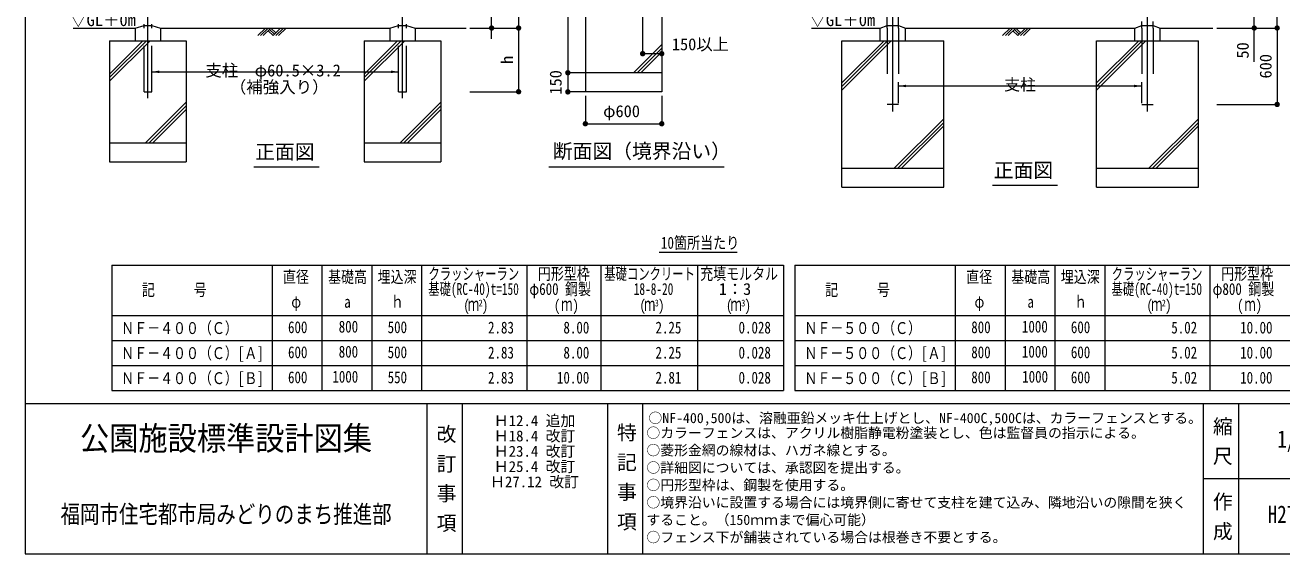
# Model space of a CAD drawing. Units: millimetres on the paper, scale 1:60. Extents: x 12 to 3365, y 11 to 3118.
# Drawn here: x 11.7 to 176.2, y 11 to 80.2 of the extents above; entities that cross this region are included whole.
import ezdxf
from ezdxf.enums import TextEntityAlignment as Align

# ---------------------------------------------------------------- set-up
doc = ezdxf.new("R2010")
doc.units = ezdxf.units.MM
doc.linetypes.add('DASHED_SPACED', pattern=[12, 6, -6])
doc.linetypes.add('USER1', pattern=[200, 125, -25, 25, -25])
for name, color, linetype, lineweight in [('0_2', 7, 'Continuous', 13), ('_0-0_', 7, 'Continuous', 13), ('ハッチ', 4, 'Continuous', 13), ('寸法', 1, 'Continuous', 13), ('本体', 7, 'Continuous', 13)]:
    doc.layers.add(name, color=color, linetype=linetype, lineweight=lineweight)
doc.styles.add('@ＭＳ ゴシック', font='')
doc.styles.add('ＭＳ ゴシック', font='')
doc.styles.get('@ＭＳ ゴシック').set_extended_font_data('@MS Gothic')
doc.styles.get('ＭＳ ゴシック').set_extended_font_data('MS Gothic')

# ---------------------------------------------------------------- blocks, each defined once
blk = doc.blocks.new('filled_dot')
at = {"color": 0, "linetype": 'Continuous', "lineweight": -2, "const_width": 1.25}
blk.add_lwpolyline([(-0.625, 0, 1), (0.625, 0, 1)], format="xyb", close=True, dxfattribs=at)
blk = doc.blocks.new('filled_arrow')
at = {"color": 0, "linetype": 'Continuous', "lineweight": -2}
blk.add_solid([(7.5, 1.25), (0, 0), (7.5, -1.25)], dxfattribs=at)

msp = doc.modelspace()

# ---------------------------------------------------------------- linework, layer by layer
at = {"layer": '0_2', "lineweight": 18}
msp.add_line((106.753, 23.947), (106.753, 24.233), dxfattribs=at)
at = {"layer": '0_2'}
msp.add_line((263.093, 20.872), (165.898, 20.872), dxfattribs=at)
at = {"layer": '_0-0_', "color": 6}
for p, q in [((11.664, 192.225), (11.664, 11.043)), ((11.664, 30.701), (285.477, 30.701)), ((11.664, 11.043), (285.477, 11.043))]:
    msp.add_line(p, q, dxfattribs=at)
at = {"layer": '_0-0_'}
for p, q in [((64.27, 30.701), (64.27, 11.043)), ((68.866, 30.701), (68.866, 11.043)), ((87.882, 30.701), (87.882, 11.043)), ((92.479, 30.701), (92.479, 11.043)), ((165.898, 30.701), (165.898, 11.043)), ((170.495, 30.701), (170.495, 11.043))]:
    msp.add_line(p, q, dxfattribs=at)
at = {"layer": 'ハッチ', "linetype": 'USER1'}
for p, q in [((125.249, 68.907), (125.249, 164.074)), ((158.582, 68.907), (158.582, 164.074)), ((27.73, 70.657), (27.73, 147.324)), ((61.064, 70.657), (61.064, 147.324)), ((92.502, 90.885), (92.502, 79.802))]:
    msp.add_line(p, q, dxfattribs=at)
at = {"layer": 'ハッチ'}
for p, q in [((42.113, 78.824), (43.113, 79.824)), ((42.467, 78.824), (43.467, 79.824)), ((42.82, 78.824), (43.82, 79.824)), ((44.113, 78.824), (43.467, 79.47)), ((44.29, 79.001), (43.643, 79.647)), ((44.467, 79.178), (43.82, 79.824)), ((44.113, 78.824), (45.113, 79.824)), ((44.467, 78.824), (45.467, 79.824)), ((44.82, 78.824), (45.82, 79.824)), ((139.631, 78.824), (140.631, 79.824)), ((139.985, 78.824), (140.985, 79.824)), ((140.339, 78.824), (141.339, 79.824)), ((141.631, 78.824), (140.985, 79.47)), ((141.808, 79.001), (141.162, 79.647)), ((141.985, 79.178), (141.339, 79.824)), ((141.631, 78.824), (142.631, 79.824)), ((141.985, 78.824), (142.985, 79.824)), ((142.339, 78.824), (143.339, 79.824)), ((28.029, 78.157), (22.73, 72.858)), ((27.558, 78.157), (22.73, 73.33)), ((27.087, 78.157), (22.73, 73.801)), ((60.42, 78.157), (56.064, 73.801)), ((60.891, 78.157), (56.064, 73.33)), ((61.363, 78.157), (56.064, 72.858)), ((91.309, 73.969), (95.002, 77.662)), ((125.047, 78.157), (118.582, 71.693)), ((124.575, 78.157), (118.582, 72.164)), ((124.104, 78.157), (118.582, 72.636)), ((157.909, 78.157), (151.915, 72.164)), ((158.38, 78.157), (151.915, 71.693)), ((157.437, 78.157), (151.915, 72.636)), ((91.781, 73.969), (95.002, 77.191)), ((92.252, 73.969), (95.002, 76.719)), ((27.431, 64.824), (32.73, 70.123)), ((27.903, 64.824), (32.73, 69.652)), ((28.374, 64.824), (32.73, 69.18)), ((60.765, 64.824), (66.064, 70.123)), ((61.236, 64.824), (66.064, 69.652)), ((61.707, 64.824), (66.064, 69.18)), ((125.451, 61.491), (131.915, 67.955)), ((125.922, 61.491), (131.915, 67.484)), ((158.784, 61.491), (165.249, 67.955)), ((159.256, 61.491), (165.249, 67.484)), ((126.394, 61.491), (131.915, 67.012)), ((159.727, 61.491), (165.249, 67.012))]:
    msp.add_line(p, q, dxfattribs=at)
at = {"layer": '寸法'}
for p, q in [((175.568, 79.824), (175.568, 162.991)), ((76.263, 146.491), (76.263, 79.824)), ((82.708, 87.302), (82.708, 73.969)), ((72.729, 78.424), (72.729, 82.057)), ((172.566, 75.413), (172.566, 82.057)), ((69.897, 79.824), (76.263, 79.824)), ((69.897, 79.824), (72.729, 79.824)), ((69.897, 79.824), (76.263, 79.824)), ((76.263, 79.824), (76.263, 71.491)), ((92.502, 79.802), (92.502, 76.469)), ((95.002, 79.802), (95.002, 76.469)), ((167.654, 79.824), (172.566, 79.824)), ((167.654, 79.824), (175.568, 79.824)), ((167.654, 79.824), (175.568, 79.824)), ((175.568, 79.824), (175.568, 69.824)), ((92.502, 76.469), (95.002, 76.469)), ((85.002, 73.969), (82.708, 73.969)), ((82.708, 73.969), (82.708, 71.469)), ((85.002, 73.969), (82.708, 73.969)), ((69.897, 71.491), (76.263, 71.491)), ((85.002, 71.469), (82.708, 71.469)), ((85.002, 70.969), (85.002, 67.302)), ((95.002, 70.969), (95.002, 67.302)), ((167.654, 69.824), (175.568, 69.824)), ((85.002, 67.302), (95.002, 67.302))]:
    msp.add_line(p, q, dxfattribs=at)
at = {"layer": '寸法', "color": 3}
for p, q in [((28.235, 71.864), (28.235, 74.594)), ((28.235, 74.094), (60.56, 74.094)), ((60.56, 71.864), (60.56, 74.594)), ((125.991, 70.01), (125.991, 72.741)), ((157.84, 70.01), (157.84, 72.741)), ((125.991, 72.241), (157.84, 72.241)), ((41.597, 61.67), (50.136, 61.67)), ((80.24, 61.67), (103.195, 61.67)), ((138.282, 59.251), (146.82, 59.251))]:
    msp.add_line(p, q, dxfattribs=at)
at = {"layer": '寸法', "color": 3, "lineweight": 15}
for p, q in [((94.684, 50.515), (104.889, 50.515)), ((22.994, 48.792), (110.94, 48.792)), ((22.994, 48.792), (22.994, 32.412)), ((43.99, 48.792), (43.99, 32.412)), ((50.51, 48.792), (50.51, 32.412)), ((57.03, 48.792), (57.03, 32.412)), ((63.55, 48.792), (63.55, 32.412)), ((77.334, 48.792), (77.334, 32.412)), ((87.008, 48.792), (87.008, 32.412)), ((99.681, 48.792), (99.681, 32.412)), ((110.94, 48.792), (110.94, 32.412)), ((112.435, 48.792), (200.381, 48.792)), ((112.435, 48.792), (112.435, 32.412)), ((133.43, 48.792), (133.43, 32.412)), ((139.951, 48.792), (139.951, 32.412)), ((146.471, 48.792), (146.471, 32.412)), ((152.991, 48.792), (152.991, 32.412)), ((166.775, 48.792), (166.775, 32.412)), ((22.994, 42.24), (110.94, 42.24)), ((112.435, 42.24), (200.381, 42.24)), ((22.994, 38.964), (110.94, 38.964)), ((112.435, 38.964), (200.381, 38.964)), ((22.994, 35.688), (110.94, 35.688)), ((112.435, 35.688), (200.381, 35.688)), ((22.994, 32.412), (110.94, 32.412)), ((112.435, 32.412), (200.381, 32.412))]:
    msp.add_line(p, q, dxfattribs=at)
at = {"layer": '本体'}
for p, q in [((124.506, 79.824), (124.506, 120.59)), ((85.002, 87.302), (85.002, 71.469)), ((95.002, 87.302), (95.002, 73.969)), ((125.991, 79.824), (125.991, 81.808)), ((157.84, 79.824), (157.84, 80.657)), ((159.325, 79.824), (159.325, 80.657)), ((17.939, 79.824), (26.064, 79.824)), ((26.064, 79.824), (27.226, 80.157)), ((26.064, 79.824), (26.064, 78.157)), ((27.226, 79.824), (27.226, 80.308)), ((27.226, 80.157), (28.235, 80.157)), ((28.235, 79.824), (28.235, 80.308)), ((28.235, 80.157), (29.397, 79.824)), ((29.397, 79.824), (29.397, 78.157)), ((29.397, 79.824), (59.397, 79.824)), ((59.397, 79.824), (60.56, 80.157)), ((59.397, 79.824), (59.397, 78.157)), ((60.56, 79.824), (60.56, 80.308)), ((60.56, 80.157), (61.568, 80.157)), ((61.568, 79.824), (61.568, 80.308)), ((61.568, 80.157), (62.73, 79.824)), ((62.73, 79.824), (69.397, 79.824)), ((62.73, 79.824), (62.73, 78.157)), ((114.624, 79.824), (123.582, 79.824)), ((123.582, 79.824), (124.506, 80.157)), ((123.582, 78.157), (123.582, 79.824)), ((124.506, 80.157), (125.991, 80.157)), ((125.991, 80.157), (126.915, 79.824)), ((126.915, 78.157), (126.915, 79.824)), ((126.915, 79.824), (156.915, 79.824)), ((156.915, 79.824), (157.84, 80.157)), ((156.915, 78.157), (156.915, 79.824)), ((157.84, 80.157), (159.325, 80.157)), ((159.325, 80.157), (160.249, 79.824)), ((160.249, 79.824), (167.154, 79.824)), ((160.249, 78.157), (160.249, 79.824)), ((22.73, 78.157), (32.73, 78.157)), ((22.73, 78.157), (22.73, 62.324)), ((32.73, 78.157), (32.73, 62.324)), ((56.064, 78.157), (56.064, 62.324)), ((56.064, 78.157), (66.064, 78.157)), ((66.064, 78.157), (66.064, 62.324)), ((118.582, 58.991), (118.582, 78.157)), ((118.582, 78.157), (131.915, 78.157)), ((131.915, 58.991), (131.915, 78.157)), ((151.915, 78.157), (165.249, 78.157)), ((151.915, 58.991), (151.915, 78.157)), ((165.249, 58.991), (165.249, 78.157)), ((95.002, 73.969), (85.002, 73.969)), ((95.002, 73.969), (95.002, 71.469)), ((27.226, 71.491), (28.235, 71.491)), ((60.56, 71.491), (61.568, 71.491)), ((95.002, 71.469), (85.002, 71.469)), ((22.73, 64.824), (32.73, 64.824)), ((56.064, 64.824), (66.064, 64.824)), ((22.73, 62.324), (32.73, 62.324)), ((56.064, 62.324), (66.064, 62.324)), ((118.582, 61.491), (131.915, 61.491)), ((151.915, 61.491), (165.249, 61.491)), ((118.582, 58.991), (131.915, 58.991)), ((151.915, 58.991), (165.249, 58.991))]:
    msp.add_line(p, q, dxfattribs=at)
at = {"layer": '本体', "linetype": 'DASHED_SPACED'}
for p, q in [((27.226, 71.491), (27.226, 79.824)), ((28.235, 71.491), (28.235, 79.824)), ((60.56, 71.491), (60.56, 79.824)), ((61.568, 71.491), (61.568, 79.824)), ((124.506, 79.824), (124.506, 69.824)), ((125.991, 79.824), (125.991, 69.824)), ((157.84, 79.824), (157.84, 69.824)), ((159.325, 79.824), (159.325, 69.824)), ((125.991, 69.824), (124.506, 69.824)), ((157.84, 69.824), (159.325, 69.824))]:
    msp.add_line(p, q, dxfattribs=at)

# ---------------------------------------------------------------- block references
at = {"layer": '寸法', "xscale": 0.28, "yscale": 0.28}
for p, rotation in [((72.729, 79.824), 270), ((76.263, 79.824), 90), ((76.263, 79.824), 270), ((172.566, 79.824), 270), ((175.568, 79.824), 90), ((175.568, 79.824), 270), ((95.002, 76.469), 180), ((82.708, 73.969), 90), ((82.708, 73.969), 270), ((76.263, 71.491), 90), ((82.708, 71.469), 90), ((175.568, 69.824), 90), ((95.002, 67.302), 180)]:
    msp.add_blockref('filled_dot', p, dxfattribs=dict(at, rotation=rotation))
for p in [(92.502, 76.469), (85.002, 67.302)]:
    msp.add_blockref('filled_dot', p, dxfattribs=at)
at = {"layer": '寸法', "color": 3, "xscale": 0.133, "yscale": 0.133}
for p in [(28.235, 74.094), (125.991, 72.241)]:
    msp.add_blockref('filled_arrow', p, dxfattribs=at)
at = {"layer": '寸法', "color": 3, "xscale": 0.133, "yscale": 0.133, "rotation": 180}
for p in [(60.56, 74.094), (157.84, 72.241)]:
    msp.add_blockref('filled_arrow', p, dxfattribs=at)

# ---------------------------------------------------------------- texts
at = {"layer": '_0-0_', "style": 'ＭＳ ゴシック'}
for s, height, p in [('○NF-400,500は、溶融亜鉛メッキ仕上げとし、NF-400C,500Cは、カラーフェンスとする。', 1.329, (93.262, 27.749)), ('Ｈ12.4 追加', 1.424, (73.021, 27.323)), ('Ｈ18.4 改訂', 1.424, (73.021, 25.323)), ('○カラーフェンスは、アクリル樹脂静電粉塗装とし、色は監督員の指示による。', 1.329, (92.998, 25.805)), ('Ｈ23.4 改訂', 1.424, (73.021, 23.323)), ('○菱形金網の線材は、ハガネ線とする。', 1.329, (92.998, 23.53)), ('Ｈ25.4 改訂', 1.424, (73.021, 21.323)), ('○詳細図については、承認図を提出する。', 1.329, (92.998, 21.255)), ('Ｈ27.12 改訂', 1.424, (72.535, 19.323)), ('○円形型枠は、鋼製を使用する。', 1.329, (92.998, 18.98)), ('○境界沿いに設置する場合には境界側に寄せて支柱を建て込み、隣地沿いの隙間を狭く', 1.329, (92.998, 16.705)), ('すること。（150ｍｍまで偏心可能）', 1.329, (92.998, 14.43)), ('○フェンス下が舗装されている場合は根巻き不要とする。', 1.329, (92.998, 12.155))]:
    msp.add_text(s, height=height, dxfattribs=at).set_placement(p, align=Align.BOTTOM_LEFT)
for s, height, width, p in [('公園施設標準設計図集', 3.114, 0.9, (18.853, 23.663)), ('1/60', 2.279, 0.8, (175.582, 24.233)), ('福岡市住宅都市局みどりのまち推進部', 2.336, 0.8, (16.305, 14.365)), ('H27.12', 2.279, 0.8, (174.339, 14.404))]:
    msp.add_text(s, height=height, dxfattribs=dict(at, width=width)).set_placement(p, align=Align.BOTTOM_LEFT)
at = {"layer": '_0-0_', "style": '@ＭＳ ゴシック'}
for s, p in [('特 記 事 項', (88.886, 28.226)), (' 縮 尺 ', (166.901, 30.319)), ('改 訂 事 項', (65.273, 28.03)), ('作 成', (166.901, 19.195))]:
    msp.add_text(s, height=1.899, rotation=270, dxfattribs=at).set_placement(p, align=Align.BOTTOM_LEFT)
at = {"layer": '寸法', "color": 3, "style": 'ＭＳ ゴシック'}
for s, height, p in [('▽GL＋0m', 1.582, (17.544, 79.602)), ('▽GL＋0m', 1.582, (114.325, 79.602)), ('支柱\u3000φ60.5×3.2', 1.576, (35.261, 73.019)), ('（補強入り）', 1.582, (38.452, 70.834)), ('支柱', 1.519, (139.843, 71.205)), ('正面図', 1.899, (41.783, 62.117)), ('断面図（境界沿い）', 1.899, (80.748, 62.204)), ('正面図', 1.899, (138.467, 59.698)), ('1：3', 1.555, (102.474, 44.443))]:
    msp.add_text(s, height=height, dxfattribs=at).set_placement(p, align=Align.BOTTOM_LEFT)
at = {"layer": '寸法', "style": 'ＭＳ ゴシック'}
for s, p in [('150以上', (96.33, 76.442)), ('φ600', (87.331, 67.693))]:
    msp.add_text(s, height=1.567, dxfattribs=at).set_placement(p, align=Align.BOTTOM_LEFT)
for s, p in [('50', (172.31, 75.829)), ('h', (76.006, 75.123)), ('600', (175.312, 73.221)), ('150', (82.368, 71.116))]:
    msp.add_text(s, height=1.567, rotation=90, dxfattribs=at).set_placement(p, align=Align.BOTTOM_LEFT)
at = {"layer": '寸法', "color": 3, "style": 'ＭＳ ゴシック'}
for s, height, width, p in [('10箇所当たり', 1.567, 0.8, (94.897, 50.479)), ('直径', 1.555, 0.8, (45.421, 46.024)), ('基礎高', 1.555, 0.8, (51.323, 46.024)), ('埋込深', 1.555, 0.8, (57.811, 46.024)), ('クラッシャーラン', 1.555, 0.7, (64.464, 46.433)), ('円形型枠', 1.555, 0.8, (78.796, 46.433)), ('基礎コンクリート', 1.555, 0.7, (87.476, 46.433)), ('充填モルタル', 1.555, 0.8, (100.042, 46.433)), ('直径', 1.555, 0.8, (134.861, 46.024)), ('基礎高', 1.555, 0.8, (140.763, 46.024)), ('埋込深', 1.555, 0.8, (147.252, 46.024)), ('クラッシャーラン', 1.555, 0.7, (153.905, 46.433)), ('円形型枠', 1.555, 0.8, (168.237, 46.433)), ('記\u3000\u3000\u3000号', 1.555, 0.8, (26.953, 44.332)), ('基礎(RC-40)t=150', 1.555, 0.7, (64.44, 44.443)), ('φ600 鋼製', 1.555, 0.8, (77.675, 44.443)), ('18-8-20', 1.555, 0.7, (91.338, 44.443)), ('記\u3000\u3000\u3000号', 1.555, 0.8, (116.393, 44.332)), ('基礎(RC-40)t=150', 1.555, 0.7, (153.88, 44.443)), ('φ800 鋼製', 1.555, 0.8, (167.116, 44.443)), ('φ', 1.555, 0.8, (46.508, 42.773)), ('ｈ', 1.555, 0.8, (59.548, 42.773)), ('(\u3000)', 1.495, 0.8, (69.034, 42.34)), ('(\u3000)', 1.495, 0.8, (80.889, 42.34)), ('(\u3000)', 1.495, 0.8, (92.097, 42.34)), ('(\u3000)', 1.495, 0.8, (103.422, 42.34)), ('φ', 1.555, 0.8, (135.949, 42.773)), ('ｈ', 1.555, 0.8, (148.989, 42.773)), ('(\u3000)', 1.495, 0.8, (158.475, 42.34)), ('(\u3000)', 1.495, 0.8, (170.33, 42.34)), ('a', 1.555, 0.8, (53.436, 42.773)), ('ｍ', 1.794, 0.6, (69.629, 42.282)), ('2', 0.897, 0.8, (71.02, 43.134)), ('ｍ', 1.794, 0.6, (81.849, 42.282)), ('ｍ', 1.794, 0.6, (92.692, 42.282)), ('3', 0.897, 0.8, (94.082, 43.134)), ('ｍ', 1.794, 0.6, (104.016, 42.282)), ('3', 0.897, 0.8, (105.407, 43.134)), ('a', 1.555, 0.8, (142.876, 42.773)), ('ｍ', 1.794, 0.6, (159.07, 42.282)), ('2', 0.897, 0.8, (160.46, 43.134)), ('ｍ', 1.794, 0.6, (171.289, 42.282)), ('ＮＦ－４００（Ｃ）', 1.555, 0.8, (24.236, 39.333)), ('600', 1.555, 0.8, (46.08, 39.445)), ('800', 1.555, 0.8, (52.716, 39.523)), ('500', 1.555, 0.8, (59.121, 39.445)), ('2.83', 1.555, 0.8, (72.266, 39.4)), ('8.00', 1.555, 0.8, (82.133, 39.4)), ('2.25', 1.555, 0.8, (94.187, 39.4)), ('0.028', 1.555, 0.8, (105.057, 39.4)), ('ＮＦ－５００（Ｃ）', 1.555, 0.8, (113.677, 39.333)), ('800', 1.555, 0.8, (135.521, 39.445)), ('1000', 1.555, 0.8, (142.156, 39.523)), ('600', 1.555, 0.8, (148.561, 39.445)), ('5.02', 1.555, 0.8, (161.707, 39.4)), ('10.00', 1.555, 0.8, (170.725, 39.4)), ('ＮＦ－４００（Ｃ）[Ａ]', 1.555, 0.8, (24.236, 36.057)), ('600', 1.555, 0.8, (46.08, 36.169)), ('800', 1.555, 0.8, (52.716, 36.247)), ('500', 1.555, 0.8, (59.121, 36.169)), ('2.83', 1.555, 0.8, (72.266, 36.124)), ('8.00', 1.555, 0.8, (82.133, 36.124)), ('2.25', 1.555, 0.8, (94.187, 36.124)), ('0.028', 1.555, 0.8, (105.057, 36.124)), ('ＮＦ－５００（Ｃ）[Ａ]', 1.555, 0.8, (113.677, 36.057)), ('800', 1.555, 0.8, (135.521, 36.169)), ('1000', 1.555, 0.8, (142.156, 36.247)), ('600', 1.555, 0.8, (148.561, 36.169)), ('5.02', 1.555, 0.8, (161.707, 36.124)), ('10.00', 1.555, 0.8, (170.725, 36.124)), ('ＮＦ－４００（Ｃ）[Ｂ]', 1.555, 0.8, (24.236, 32.781)), ('600', 1.555, 0.8, (46.08, 32.893)), ('1000', 1.555, 0.8, (51.883, 32.971)), ('550', 1.555, 0.8, (59.121, 32.893)), ('2.83', 1.555, 0.8, (72.266, 32.848)), ('10.00', 1.555, 0.8, (81.284, 32.848)), ('2.81', 1.555, 0.8, (94.187, 32.848)), ('0.028', 1.555, 0.8, (105.057, 32.848)), ('ＮＦ－５００（Ｃ）[Ｂ]', 1.555, 0.8, (113.677, 32.781)), ('800', 1.555, 0.8, (135.521, 32.893)), ('1000', 1.555, 0.8, (142.189, 32.971)), ('600', 1.555, 0.8, (148.561, 32.893)), ('5.02', 1.555, 0.8, (161.707, 32.848)), ('10.00', 1.555, 0.8, (170.725, 32.848))]:
    msp.add_text(s, height=height, dxfattribs=dict(at, width=width)).set_placement(p, align=Align.BOTTOM_LEFT)

doc.saveas('drawing.dxf')
